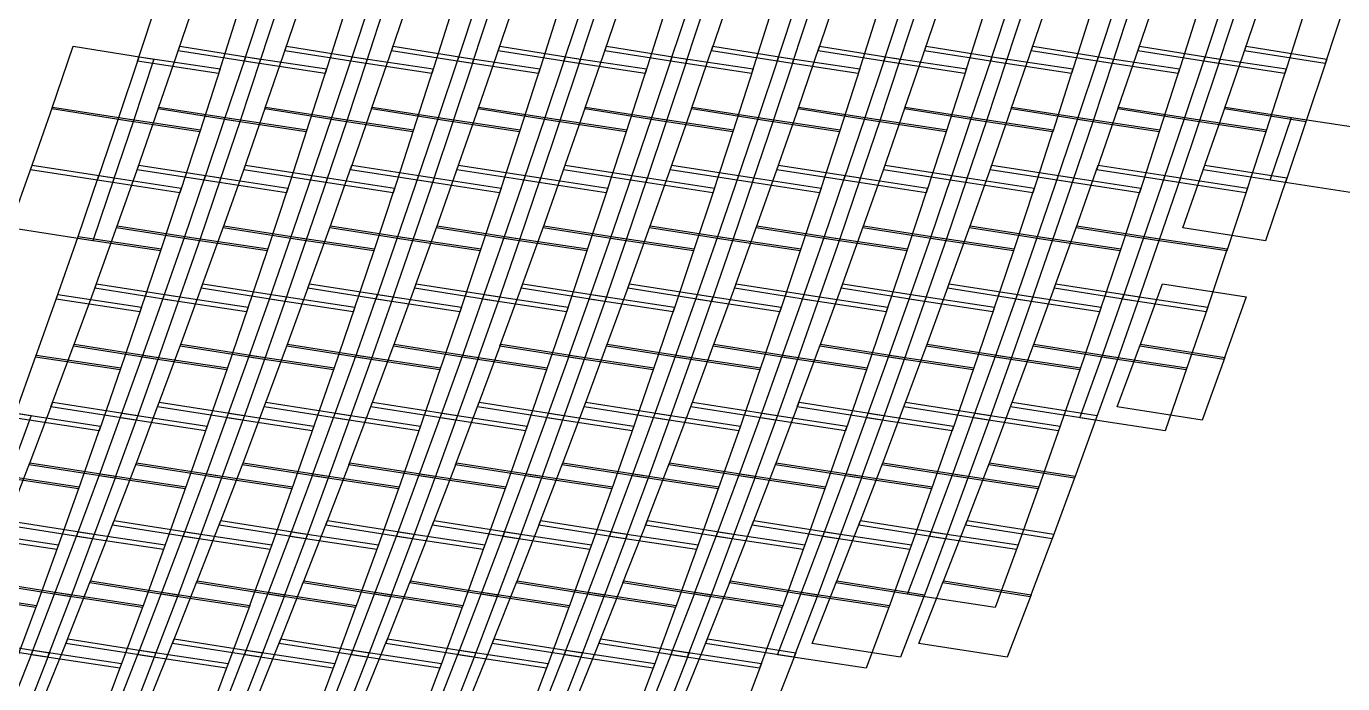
# Model space of a CAD drawing. Header units: metres. Extents: x -83.3 to -29.5, y -56.4 to 14.4.
# Drawn here: x -74.77 to -61.74, y -46.01 to -39.5 of the extents above; entities that cross this region are included whole.
import ezdxf

# ---------------------------------------------------------------- set-up
doc = ezdxf.new("R2010")
doc.units = ezdxf.units.M

msp = doc.modelspace()

# ---------------------------------------------------------------- linework, layer by layer
at = {"layer": 'Layer__irs_1c_south_america_shp'}
for points in [[(-73.46561, -39.22722), (-72.67032, -39.34753), (-72.86874, -39.97035), (-73.6709, -39.84902), (-73.46561, -39.22722)], [(-73.05612, -39.12516), (-72.26309, -39.24987), (-72.4671, -39.87186), (-73.26694, -39.74603), (-73.05612, -39.12516)], [(-72.40988, -39.22722), (-71.61459, -39.34753), (-71.81302, -39.97035), (-72.61517, -39.84902), (-72.40988, -39.22722)], [(-72.0004, -39.12516), (-71.20737, -39.24987), (-71.41138, -39.87186), (-72.21121, -39.74603), (-72.0004, -39.12516)], [(-71.35416, -39.22722), (-70.55887, -39.34753), (-70.75729, -39.97035), (-71.55945, -39.84902), (-71.35416, -39.22722)], [(-70.94467, -39.12516), (-70.15164, -39.24987), (-70.35565, -39.87186), (-71.15549, -39.74603), (-70.94467, -39.12516)], [(-70.29843, -39.22722), (-69.50314, -39.34753), (-69.70157, -39.97035), (-70.50372, -39.84902), (-70.29843, -39.22722)], [(-69.88895, -39.12516), (-69.09592, -39.24987), (-69.29993, -39.87186), (-70.09976, -39.74603), (-69.88895, -39.12516)], [(-69.24271, -39.22722), (-68.44742, -39.34753), (-68.64584, -39.97035), (-69.448, -39.84902), (-69.24271, -39.22722)], [(-68.83325, -39.12516), (-68.04022, -39.24987), (-68.24423, -39.87186), (-69.04407, -39.74603), (-68.83325, -39.12516)], [(-68.18701, -39.22722), (-67.39172, -39.34753), (-67.59015, -39.97035), (-68.3923, -39.84902), (-68.18701, -39.22722)], [(-67.77753, -39.12516), (-66.9845, -39.24987), (-67.18851, -39.87186), (-67.98834, -39.74603), (-67.77753, -39.12516)], [(-67.13129, -39.22722), (-66.336, -39.34753), (-66.53442, -39.97035), (-67.33658, -39.84902), (-67.13129, -39.22722)], [(-66.7218, -39.12516), (-65.92877, -39.24987), (-66.13278, -39.87186), (-66.93262, -39.74603), (-66.7218, -39.12516)], [(-66.07556, -39.22722), (-65.28027, -39.34753), (-65.4787, -39.97035), (-66.28085, -39.84902), (-66.07556, -39.22722)], [(-65.66608, -39.12516), (-64.87305, -39.24987), (-65.07706, -39.87186), (-65.87689, -39.74603), (-65.66608, -39.12516)], [(-65.01984, -39.22722), (-64.22455, -39.34753), (-64.42297, -39.97035), (-65.22513, -39.84902), (-65.01984, -39.22722)], [(-64.61038, -39.12516), (-63.81735, -39.24987), (-64.02136, -39.87186), (-64.8212, -39.74603), (-64.61038, -39.12516)], [(-63.96414, -39.22722), (-63.16885, -39.34753), (-63.36728, -39.97035), (-64.16943, -39.84902), (-63.96414, -39.22722)], [(-63.55466, -39.12516), (-62.76163, -39.24987), (-62.96564, -39.87186), (-63.76547, -39.74603), (-63.55466, -39.12516)], [(-62.90842, -39.22722), (-62.11313, -39.34753), (-62.31155, -39.97035), (-63.11371, -39.84902), (-62.90842, -39.22722)], [(-62.49893, -39.12516), (-61.7059, -39.24987), (-61.90991, -39.87186), (-62.70975, -39.74603), (-62.49893, -39.12516)], [(-74.30701, -39.70032), (-73.50772, -39.82608), (-73.71442, -40.44778), (-74.52066, -40.32087), (-74.30701, -39.70032)], [(-73.25128, -39.70032), (-72.452, -39.82608), (-72.65869, -40.44778), (-73.46494, -40.32087), (-73.25128, -39.70032)], [(-72.19556, -39.70032), (-71.39627, -39.82608), (-71.60297, -40.44778), (-72.40921, -40.32087), (-72.19556, -39.70032)], [(-71.13983, -39.70032), (-70.34055, -39.82608), (-70.54724, -40.44778), (-71.35349, -40.32087), (-71.13983, -39.70032)], [(-70.08411, -39.70032), (-69.28482, -39.82608), (-69.49152, -40.44778), (-70.29776, -40.32087), (-70.08411, -39.70032)], [(-69.02841, -39.70032), (-68.22913, -39.82608), (-68.43582, -40.44778), (-69.24207, -40.32087), (-69.02841, -39.70032)], [(-67.97269, -39.70032), (-67.1734, -39.82608), (-67.3801, -40.44778), (-68.18634, -40.32087), (-67.97269, -39.70032)], [(-66.91696, -39.70032), (-66.11768, -39.82608), (-66.32437, -40.44778), (-67.13062, -40.32087), (-66.91696, -39.70032)], [(-65.86124, -39.70032), (-65.06195, -39.82608), (-65.26865, -40.44778), (-66.07489, -40.32087), (-65.86124, -39.70032)], [(-64.80554, -39.70032), (-64.00626, -39.82608), (-64.21295, -40.44778), (-65.0192, -40.32087), (-64.80554, -39.70032)], [(-63.74982, -39.70032), (-62.95053, -39.82608), (-63.15723, -40.44778), (-63.96347, -40.32087), (-63.74982, -39.70032)], [(-62.69409, -39.70032), (-61.89481, -39.82608), (-62.1015, -40.44778), (-62.90775, -40.32087), (-62.69409, -39.70032)], [(-73.65564, -39.80324), (-72.85403, -39.9245), (-73.05496, -40.54706), (-73.86365, -40.42474), (-73.65564, -39.80324)], [(-72.59991, -39.80324), (-71.79831, -39.9245), (-71.99924, -40.54706), (-72.80792, -40.42474), (-72.59991, -39.80324)], [(-71.54419, -39.80324), (-70.74258, -39.9245), (-70.94351, -40.54706), (-71.7522, -40.42474), (-71.54419, -39.80324)], [(-70.48846, -39.80324), (-69.68686, -39.9245), (-69.88779, -40.54706), (-70.69647, -40.42474), (-70.48846, -39.80324)], [(-69.43274, -39.80324), (-68.63113, -39.9245), (-68.83206, -40.54706), (-69.64075, -40.42474), (-69.43274, -39.80324)], [(-68.37704, -39.80324), (-67.57544, -39.9245), (-67.77637, -40.54706), (-68.58505, -40.42474), (-68.37704, -39.80324)], [(-67.32132, -39.80324), (-66.51971, -39.9245), (-66.72064, -40.54706), (-67.52933, -40.42474), (-67.32132, -39.80324)], [(-66.26559, -39.80324), (-65.46399, -39.9245), (-65.66492, -40.54706), (-66.4736, -40.42474), (-66.26559, -39.80324)], [(-65.20987, -39.80324), (-64.40826, -39.9245), (-64.60919, -40.54706), (-65.41788, -40.42474), (-65.20987, -39.80324)], [(-64.15417, -39.80324), (-63.35257, -39.9245), (-63.5535, -40.54706), (-64.36218, -40.42474), (-64.15417, -39.80324)], [(-63.09845, -39.80324), (-62.29684, -39.9245), (-62.49777, -40.54706), (-63.30646, -40.42474), (-63.09845, -39.80324)], [(-74.51389, -40.30133), (-73.70786, -40.42819), (-73.91742, -41.04961), (-74.73062, -40.92154), (-74.51389, -40.30133)], [(-73.85706, -40.40517), (-73.04861, -40.52745), (-73.25226, -41.14973), (-74.06793, -41.02636), (-73.85706, -40.40517)], [(-73.45816, -40.30133), (-72.65213, -40.42819), (-72.86169, -41.04961), (-73.6749, -40.92154), (-73.45816, -40.30133)], [(-72.80133, -40.40517), (-71.99289, -40.52745), (-72.19653, -41.14973), (-73.01221, -41.02636), (-72.80133, -40.40517)], [(-72.40244, -40.30133), (-71.5964, -40.42819), (-71.80597, -41.04961), (-72.61917, -40.92154), (-72.40244, -40.30133)], [(-71.74561, -40.40517), (-70.93716, -40.52745), (-71.14081, -41.14973), (-71.95648, -41.02636), (-71.74561, -40.40517)], [(-71.34671, -40.30133), (-70.54068, -40.42819), (-70.75024, -41.04961), (-71.56345, -40.92154), (-71.34671, -40.30133)], [(-70.68988, -40.40517), (-69.88144, -40.52745), (-70.08508, -41.14973), (-70.90076, -41.02636), (-70.68988, -40.40517)], [(-70.29099, -40.30133), (-69.48495, -40.42819), (-69.69452, -41.04961), (-70.50772, -40.92154), (-70.29099, -40.30133)], [(-69.63416, -40.40517), (-68.82571, -40.52745), (-69.02936, -41.14973), (-69.84503, -41.02636), (-69.63416, -40.40517)], [(-69.23529, -40.30133), (-68.42926, -40.42819), (-68.63882, -41.04961), (-69.45203, -40.92154), (-69.23529, -40.30133)], [(-68.57846, -40.40517), (-67.77002, -40.52745), (-67.97366, -41.14973), (-68.78934, -41.02636), (-68.57846, -40.40517)], [(-68.17957, -40.30133), (-67.37354, -40.42819), (-67.5831, -41.04961), (-68.3963, -40.92154), (-68.17957, -40.30133)], [(-67.52274, -40.40517), (-66.71429, -40.52745), (-66.91794, -41.14973), (-67.73361, -41.02636), (-67.52274, -40.40517)], [(-67.12384, -40.30133), (-66.31781, -40.42819), (-66.52737, -41.04961), (-67.34058, -40.92154), (-67.12384, -40.30133)], [(-66.46701, -40.40517), (-65.65857, -40.52745), (-65.86221, -41.14973), (-66.67789, -41.02636), (-66.46701, -40.40517)], [(-66.06812, -40.30133), (-65.26208, -40.42819), (-65.47165, -41.04961), (-66.28485, -40.92154), (-66.06812, -40.30133)], [(-65.41129, -40.40517), (-64.60284, -40.52745), (-64.80649, -41.14973), (-65.62216, -41.02636), (-65.41129, -40.40517)], [(-65.01242, -40.30133), (-64.20639, -40.42819), (-64.41595, -41.04961), (-65.22916, -40.92154), (-65.01242, -40.30133)], [(-64.35559, -40.40517), (-63.54715, -40.52745), (-63.75079, -41.14973), (-64.56647, -41.02636), (-64.35559, -40.40517)], [(-63.9567, -40.30133), (-63.15067, -40.42819), (-63.36023, -41.04961), (-64.17343, -40.92154), (-63.9567, -40.30133)], [(-63.29987, -40.40517), (-62.49142, -40.52745), (-62.69507, -41.14973), (-63.51074, -41.02636), (-63.29987, -40.40517)], [(-62.90097, -40.30133), (-62.09494, -40.42819), (-62.3045, -41.04961), (-63.11771, -40.92154), (-62.90097, -40.30133)], [(-62.24414, -40.40517), (-61.4357, -40.52745), (-61.63934, -41.14973), (-62.45502, -41.02636), (-62.24414, -40.40517)], [(-74.71457, -40.87588), (-73.90189, -41.00385), (-74.11435, -41.62494), (-74.93436, -41.49575), (-74.71457, -40.87588)], [(-73.65884, -40.87588), (-72.84616, -41.00385), (-73.05862, -41.62494), (-73.87863, -41.49575), (-73.65884, -40.87588)], [(-72.60312, -40.87588), (-71.79044, -41.00385), (-72.0029, -41.62494), (-72.82291, -41.49575), (-72.60312, -40.87588)], [(-71.54739, -40.87588), (-70.73471, -41.00385), (-70.94717, -41.62494), (-71.76718, -41.49575), (-71.54739, -40.87588)], [(-70.49167, -40.87588), (-69.67899, -41.00385), (-69.89145, -41.62494), (-70.71146, -41.49575), (-70.49167, -40.87588)], [(-69.43597, -40.87588), (-68.62329, -41.00385), (-68.83575, -41.62494), (-69.65576, -41.49575), (-69.43597, -40.87588)], [(-68.38025, -40.87588), (-67.56757, -41.00385), (-67.78003, -41.62494), (-68.60004, -41.49575), (-68.38025, -40.87588)], [(-67.32452, -40.87588), (-66.51184, -41.00385), (-66.7243, -41.62494), (-67.54431, -41.49575), (-67.32452, -40.87588)], [(-66.2688, -40.87588), (-65.45612, -41.00385), (-65.66858, -41.62494), (-66.48859, -41.49575), (-66.2688, -40.87588)], [(-65.2131, -40.87588), (-64.40042, -41.00385), (-64.61288, -41.62494), (-65.43289, -41.49575), (-65.2131, -40.87588)], [(-64.15738, -40.87588), (-63.3447, -41.00385), (-63.55716, -41.62494), (-64.37717, -41.49575), (-64.15738, -40.87588)], [(-63.10165, -40.87588), (-62.28897, -41.00385), (-62.50143, -41.62494), (-63.32144, -41.49575), (-63.10165, -40.87588)], [(-74.05234, -40.98063), (-73.23715, -41.10392), (-73.44351, -41.72592), (-74.26614, -41.60151), (-74.05234, -40.98063)], [(-72.99661, -40.98063), (-72.18143, -41.10392), (-72.38779, -41.72592), (-73.21042, -41.60151), (-72.99661, -40.98063)], [(-71.94089, -40.98063), (-71.1257, -41.10392), (-71.33206, -41.72592), (-72.15469, -41.60151), (-71.94089, -40.98063)], [(-70.88516, -40.98063), (-70.06998, -41.10392), (-70.27634, -41.72592), (-71.09897, -41.60151), (-70.88516, -40.98063)], [(-69.82944, -40.98063), (-69.01425, -41.10392), (-69.22061, -41.72592), (-70.04324, -41.60151), (-69.82944, -40.98063)], [(-68.77374, -40.98063), (-67.95856, -41.10392), (-68.16492, -41.72592), (-68.98755, -41.60151), (-68.77374, -40.98063)], [(-67.71802, -40.98063), (-66.90283, -41.10392), (-67.10919, -41.72592), (-67.93182, -41.60151), (-67.71802, -40.98063)], [(-66.66229, -40.98063), (-65.84711, -41.10392), (-66.05347, -41.72592), (-66.8761, -41.60151), (-66.66229, -40.98063)], [(-65.60657, -40.98063), (-64.79138, -41.10392), (-64.99774, -41.72592), (-65.82037, -41.60151), (-65.60657, -40.98063)], [(-64.55087, -40.98063), (-63.73569, -41.10392), (-63.94205, -41.72592), (-64.76468, -41.60151), (-64.55087, -40.98063)], [(-63.49515, -40.98063), (-62.67996, -41.10392), (-62.88632, -41.72592), (-63.70895, -41.60151), (-63.49515, -40.98063)], [(-73.87164, -41.47623), (-73.05188, -41.60537), (-73.26749, -42.22616), (-74.09482, -42.09575), (-73.87164, -41.47623)], [(-72.81592, -41.47623), (-71.99615, -41.60537), (-72.21176, -42.22616), (-73.03909, -42.09575), (-72.81592, -41.47623)], [(-71.76019, -41.47623), (-70.94043, -41.60537), (-71.15604, -42.22616), (-71.98337, -42.09575), (-71.76019, -41.47623)], [(-70.70447, -41.47623), (-69.8847, -41.60537), (-70.10031, -42.22616), (-70.92764, -42.09575), (-70.70447, -41.47623)], [(-69.64877, -41.47623), (-68.82901, -41.60537), (-69.04462, -42.22616), (-69.87195, -42.09575), (-69.64877, -41.47623)], [(-68.59305, -41.47623), (-67.77328, -41.60537), (-67.98889, -42.22616), (-68.81622, -42.09575), (-68.59305, -41.47623)], [(-67.53732, -41.47623), (-66.71756, -41.60537), (-66.93317, -42.22616), (-67.7605, -42.09575), (-67.53732, -41.47623)], [(-66.4816, -41.47623), (-65.66183, -41.60537), (-65.87744, -42.22616), (-66.70477, -42.09575), (-66.4816, -41.47623)], [(-65.4259, -41.47623), (-64.60614, -41.60537), (-64.82175, -42.22616), (-65.64908, -42.09575), (-65.4259, -41.47623)], [(-64.37018, -41.47623), (-63.55041, -41.60537), (-63.76602, -42.22616), (-64.59335, -42.09575), (-64.37018, -41.47623)], [(-74.25937, -41.58194), (-73.43698, -41.70633), (-73.64633, -42.32805), (-74.47638, -42.2025), (-74.25937, -41.58194)], [(-73.20364, -41.58194), (-72.38126, -41.70633), (-72.59061, -42.32805), (-73.42065, -42.2025), (-73.20364, -41.58194)], [(-72.14792, -41.58194), (-71.32553, -41.70633), (-71.53488, -42.32805), (-72.36493, -42.2025), (-72.14792, -41.58194)], [(-71.09219, -41.58194), (-70.26981, -41.70633), (-70.47916, -42.32805), (-71.3092, -42.2025), (-71.09219, -41.58194)], [(-70.03647, -41.58194), (-69.21408, -41.70633), (-69.42343, -42.32805), (-70.25348, -42.2025), (-70.03647, -41.58194)], [(-68.98077, -41.58194), (-68.15839, -41.70633), (-68.36774, -42.32805), (-69.19778, -42.2025), (-68.98077, -41.58194)], [(-67.92505, -41.58194), (-67.10266, -41.70633), (-67.31201, -42.32805), (-68.14206, -42.2025), (-67.92505, -41.58194)], [(-66.86932, -41.58194), (-66.04694, -41.70633), (-66.25629, -42.32805), (-67.08633, -42.2025), (-66.86932, -41.58194)], [(-65.8136, -41.58194), (-64.99121, -41.70633), (-65.20056, -42.32805), (-66.03061, -42.2025), (-65.8136, -41.58194)], [(-64.7579, -41.58194), (-63.93552, -41.70633), (-64.14487, -42.32805), (-64.97491, -42.2025), (-64.7579, -41.58194)], [(-63.70218, -41.58194), (-62.87979, -41.70633), (-63.08914, -42.32805), (-63.91919, -42.2025), (-63.70218, -41.58194)], [(-74.07825, -42.05013), (-73.25146, -42.18044), (-73.47018, -42.80088), (-74.30472, -42.66927), (-74.07825, -42.05013)], [(-73.02252, -42.05013), (-72.19574, -42.18044), (-72.41446, -42.80088), (-73.24899, -42.66927), (-73.02252, -42.05013)], [(-71.9668, -42.05013), (-71.14001, -42.18044), (-71.35873, -42.80088), (-72.19327, -42.66927), (-71.9668, -42.05013)], [(-70.91107, -42.05013), (-70.08429, -42.18044), (-70.30301, -42.80088), (-71.13754, -42.66927), (-70.91107, -42.05013)], [(-69.85538, -42.05013), (-69.02859, -42.18044), (-69.24731, -42.80088), (-70.08185, -42.66927), (-69.85538, -42.05013)], [(-68.79965, -42.05013), (-67.97287, -42.18044), (-68.19159, -42.80088), (-69.02612, -42.66927), (-68.79965, -42.05013)], [(-67.74393, -42.05013), (-66.91714, -42.18044), (-67.13586, -42.80088), (-67.9704, -42.66927), (-67.74393, -42.05013)], [(-66.6882, -42.05013), (-65.86142, -42.18044), (-66.08014, -42.80088), (-66.91467, -42.66927), (-66.6882, -42.05013)], [(-65.63251, -42.05013), (-64.80573, -42.18044), (-65.02444, -42.80088), (-65.85898, -42.66927), (-65.63251, -42.05013)], [(-64.57678, -42.05013), (-63.75, -42.18044), (-63.96872, -42.80088), (-64.80325, -42.66927), (-64.57678, -42.05013)], [(-63.52106, -42.05013), (-62.69427, -42.18044), (-62.91299, -42.80088), (-63.74753, -42.66927), (-63.52106, -42.05013)], [(-74.46027, -42.1568), (-73.63077, -42.28226), (-73.84305, -42.90367), (-74.68042, -42.77702), (-74.46027, -42.1568)], [(-73.40454, -42.1568), (-72.57504, -42.28226), (-72.78732, -42.90367), (-73.62469, -42.77702), (-73.40454, -42.1568)], [(-72.34882, -42.1568), (-71.51932, -42.28226), (-71.7316, -42.90367), (-72.56897, -42.77702), (-72.34882, -42.1568)], [(-71.29309, -42.1568), (-70.46359, -42.28226), (-70.67587, -42.90367), (-71.51324, -42.77702), (-71.29309, -42.1568)], [(-70.23737, -42.1568), (-69.40787, -42.28226), (-69.62015, -42.90367), (-70.45752, -42.77702), (-70.23737, -42.1568)], [(-69.18167, -42.1568), (-68.35217, -42.28226), (-68.56445, -42.90367), (-69.40182, -42.77702), (-69.18167, -42.1568)], [(-68.12595, -42.1568), (-67.29645, -42.28226), (-67.50873, -42.90367), (-68.3461, -42.77702), (-68.12595, -42.1568)], [(-67.07022, -42.1568), (-66.24072, -42.28226), (-66.453, -42.90367), (-67.29037, -42.77702), (-67.07022, -42.1568)], [(-66.0145, -42.1568), (-65.185, -42.28226), (-65.39728, -42.90367), (-66.23465, -42.77702), (-66.0145, -42.1568)], [(-64.9588, -42.1568), (-64.1293, -42.28226), (-64.34158, -42.90367), (-65.17896, -42.77702), (-64.9588, -42.1568)], [(-63.90308, -42.1568), (-63.07358, -42.28226), (-63.28586, -42.90367), (-64.12323, -42.77702), (-63.90308, -42.1568)], [(-74.29755, -42.64976), (-73.46326, -42.78134), (-73.6853, -43.40145), (-74.52759, -43.26853), (-74.29755, -42.64976)], [(-73.24182, -42.64976), (-72.40753, -42.78134), (-72.62958, -43.40145), (-73.47186, -43.26853), (-73.24182, -42.64976)], [(-72.1861, -42.64976), (-71.35181, -42.78134), (-71.57385, -43.40145), (-72.41614, -43.26853), (-72.1861, -42.64976)], [(-71.13037, -42.64976), (-70.29608, -42.78134), (-70.51813, -43.40145), (-71.36041, -43.26853), (-71.13037, -42.64976)], [(-70.07468, -42.64976), (-69.24039, -42.78134), (-69.46243, -43.40145), (-70.30472, -43.26853), (-70.07468, -42.64976)], [(-69.01895, -42.64976), (-68.18466, -42.78134), (-68.40671, -43.40145), (-69.24899, -43.26853), (-69.01895, -42.64976)], [(-67.96323, -42.64976), (-67.12894, -42.78134), (-67.35098, -43.40145), (-68.19327, -43.26853), (-67.96323, -42.64976)], [(-66.9075, -42.64976), (-66.07321, -42.78134), (-66.29526, -43.40145), (-67.13754, -43.26853), (-66.9075, -42.64976)], [(-65.85181, -42.64976), (-65.01752, -42.78134), (-65.23956, -43.40145), (-66.08185, -43.26853), (-65.85181, -42.64976)], [(-64.79608, -42.64976), (-63.96179, -42.78134), (-64.18384, -43.40145), (-65.02612, -43.26853), (-64.79608, -42.64976)], [(-63.74036, -42.64976), (-62.90607, -42.78134), (-63.12811, -43.40145), (-63.9704, -43.26853), (-63.74036, -42.64976)], [(-74.67343, -42.75747), (-73.8363, -42.88409), (-74.05176, -43.50518), (-74.89697, -43.37734), (-74.67343, -42.75747)], [(-73.61771, -42.75747), (-72.78058, -42.88409), (-72.99603, -43.50518), (-73.84125, -43.37734), (-73.61771, -42.75747)], [(-72.56198, -42.75747), (-71.72485, -42.88409), (-71.94031, -43.50518), (-72.78552, -43.37734), (-72.56198, -42.75747)], [(-71.50626, -42.75747), (-70.66913, -42.88409), (-70.88458, -43.50518), (-71.7298, -43.37734), (-71.50626, -42.75747)], [(-70.45053, -42.75747), (-69.6134, -42.88409), (-69.82886, -43.50518), (-70.67407, -43.37734), (-70.45053, -42.75747)], [(-69.39484, -42.75747), (-68.55771, -42.88409), (-68.77316, -43.50518), (-69.61838, -43.37734), (-69.39484, -42.75747)], [(-68.33911, -42.75747), (-67.50198, -42.88409), (-67.71744, -43.50518), (-68.56265, -43.37734), (-68.33911, -42.75747)], [(-67.28339, -42.75747), (-66.44626, -42.88409), (-66.66171, -43.50518), (-67.50693, -43.37734), (-67.28339, -42.75747)], [(-66.22766, -42.75747), (-65.39053, -42.88409), (-65.60599, -43.50518), (-66.4512, -43.37734), (-66.22766, -42.75747)], [(-65.17197, -42.75747), (-64.33484, -42.88409), (-64.55029, -43.50518), (-65.39551, -43.37734), (-65.17197, -42.75747)], [(-64.11624, -42.75747), (-63.27911, -42.88409), (-63.49457, -43.50518), (-64.33978, -43.37734), (-64.11624, -42.75747)], [(-75.56628, -43.22298), (-74.72458, -43.35578), (-74.95001, -43.97554), (-75.79993, -43.84137), (-75.56628, -43.22298)], [(-74.51056, -43.22298), (-73.66885, -43.35578), (-73.89429, -43.97554), (-74.7442, -43.84137), (-74.51056, -43.22298)], [(-73.45483, -43.22298), (-72.61313, -43.35578), (-72.83856, -43.97554), (-73.68848, -43.84137), (-73.45483, -43.22298)], [(-72.39911, -43.22298), (-71.5574, -43.35578), (-71.78284, -43.97554), (-72.63275, -43.84137), (-72.39911, -43.22298)], [(-71.34338, -43.22298), (-70.50168, -43.35578), (-70.72711, -43.97554), (-71.57703, -43.84137), (-71.34338, -43.22298)], [(-70.28769, -43.22298), (-69.44598, -43.35578), (-69.67142, -43.97554), (-70.52133, -43.84137), (-70.28769, -43.22298)], [(-69.23196, -43.22298), (-68.39026, -43.35578), (-68.61569, -43.97554), (-69.46561, -43.84137), (-69.23196, -43.22298)], [(-68.17624, -43.22298), (-67.33453, -43.35578), (-67.55997, -43.97554), (-68.40988, -43.84137), (-68.17624, -43.22298)], [(-67.12051, -43.22298), (-66.27881, -43.35578), (-66.50424, -43.97554), (-67.35416, -43.84137), (-67.12051, -43.22298)], [(-66.06482, -43.22298), (-65.22311, -43.35578), (-65.44855, -43.97554), (-66.29846, -43.84137), (-66.06482, -43.22298)], [(-65.00909, -43.22298), (-64.16739, -43.35578), (-64.39282, -43.97554), (-65.24274, -43.84137), (-65.00909, -43.22298)], [(-74.8804, -43.3317), (-74.03577, -43.45946), (-74.25439, -44.08025), (-75.10736, -43.95122), (-74.8804, -43.3317)], [(-73.82468, -43.3317), (-72.98004, -43.45946), (-73.19867, -44.08025), (-74.05164, -43.95122), (-73.82468, -43.3317)], [(-72.76895, -43.3317), (-71.92432, -43.45946), (-72.14294, -44.08025), (-72.99591, -43.95122), (-72.76895, -43.3317)], [(-71.71323, -43.3317), (-70.86859, -43.45946), (-71.08722, -44.08025), (-71.94019, -43.95122), (-71.71323, -43.3317)], [(-70.6575, -43.3317), (-69.81287, -43.45946), (-70.03149, -44.08025), (-70.88446, -43.95122), (-70.6575, -43.3317)], [(-69.60181, -43.3317), (-68.75717, -43.45946), (-68.9758, -44.08025), (-69.82877, -43.95122), (-69.60181, -43.3317)], [(-68.54608, -43.3317), (-67.70145, -43.45946), (-67.92007, -44.08025), (-68.77304, -43.95122), (-68.54608, -43.3317)], [(-67.49036, -43.3317), (-66.64572, -43.45946), (-66.86435, -44.08025), (-67.71732, -43.95122), (-67.49036, -43.3317)], [(-66.43463, -43.3317), (-65.59, -43.45946), (-65.80862, -44.08025), (-66.66159, -43.95122), (-66.43463, -43.3317)], [(-65.37894, -43.3317), (-64.5343, -43.45946), (-64.75293, -44.08025), (-65.6059, -43.95122), (-65.37894, -43.3317)], [(-74.73676, -43.82187), (-73.88712, -43.95601), (-74.11621, -44.57541), (-74.97433, -44.43984), (-74.73676, -43.82187)], [(-73.68103, -43.82187), (-72.83139, -43.95601), (-73.06049, -44.57541), (-73.91861, -44.43984), (-73.68103, -43.82187)], [(-72.62531, -43.82187), (-71.77567, -43.95601), (-72.00476, -44.57541), (-72.86288, -44.43984), (-72.62531, -43.82187)], [(-71.56958, -43.82187), (-70.71994, -43.95601), (-70.94904, -44.57541), (-71.80716, -44.43984), (-71.56958, -43.82187)], [(-70.51389, -43.82187), (-69.66425, -43.95601), (-69.89334, -44.57541), (-70.75146, -44.43984), (-70.51389, -43.82187)], [(-69.45816, -43.82187), (-68.60852, -43.95601), (-68.83762, -44.57541), (-69.69574, -44.43984), (-69.45816, -43.82187)], [(-68.40244, -43.82187), (-67.5528, -43.95601), (-67.78189, -44.57541), (-68.64001, -44.43984), (-68.40244, -43.82187)], [(-67.34671, -43.82187), (-66.49707, -43.95601), (-66.72617, -44.57541), (-67.58429, -44.43984), (-67.34671, -43.82187)], [(-66.29102, -43.82187), (-65.44138, -43.95601), (-65.67047, -44.57541), (-66.52859, -44.43984), (-66.29102, -43.82187)], [(-65.23529, -43.82187), (-64.38565, -43.95601), (-64.61475, -44.57541), (-65.47287, -44.43984), (-65.23529, -43.82187)], [(-75.10016, -43.93169), (-74.24744, -44.06068), (-74.46954, -44.68113), (-75.33084, -44.55084), (-75.10016, -43.93169)], [(-74.04443, -43.93169), (-73.19171, -44.06068), (-73.41382, -44.68113), (-74.27512, -44.55084), (-74.04443, -43.93169)], [(-72.98871, -43.93169), (-72.13599, -44.06068), (-72.35809, -44.68113), (-73.21939, -44.55084), (-72.98871, -43.93169)], [(-71.93298, -43.93169), (-71.08026, -44.06068), (-71.30237, -44.68113), (-72.16367, -44.55084), (-71.93298, -43.93169)], [(-70.87726, -43.93169), (-70.02454, -44.06068), (-70.24664, -44.68113), (-71.10794, -44.55084), (-70.87726, -43.93169)], [(-69.82156, -43.93169), (-68.96884, -44.06068), (-69.19095, -44.68113), (-70.05225, -44.55084), (-69.82156, -43.93169)], [(-68.76584, -43.93169), (-67.91312, -44.06068), (-68.13522, -44.68113), (-68.99652, -44.55084), (-68.76584, -43.93169)], [(-67.71011, -43.93169), (-66.85739, -44.06068), (-67.0795, -44.68113), (-67.9408, -44.55084), (-67.71011, -43.93169)], [(-66.65439, -43.93169), (-65.80167, -44.06068), (-66.02377, -44.68113), (-66.88507, -44.55084), (-66.65439, -43.93169)], [(-65.59869, -43.93169), (-64.74597, -44.06068), (-64.96808, -44.68113), (-65.82938, -44.55084), (-65.59869, -43.93169)], [(-74.9567, -44.39435), (-74.09918, -44.5298), (-74.33194, -45.14883), (-75.19815, -45.01192), (-74.9567, -44.39435)], [(-73.90097, -44.39435), (-73.04346, -44.5298), (-73.27621, -45.14883), (-74.14243, -45.01192), (-73.90097, -44.39435)], [(-72.84525, -44.39435), (-71.98773, -44.5298), (-72.22049, -45.14883), (-73.0867, -45.01192), (-72.84525, -44.39435)], [(-71.78952, -44.39435), (-70.93201, -44.5298), (-71.16476, -45.14883), (-72.03098, -45.01192), (-71.78952, -44.39435)], [(-70.73383, -44.39435), (-69.87631, -44.5298), (-70.10907, -45.14883), (-70.97528, -45.01192), (-70.73383, -44.39435)], [(-69.6781, -44.39435), (-68.82059, -44.5298), (-69.05334, -45.14883), (-69.91956, -45.01192), (-69.6781, -44.39435)], [(-68.62238, -44.39435), (-67.76486, -44.5298), (-67.99762, -45.14883), (-68.86383, -45.01192), (-68.62238, -44.39435)], [(-67.56665, -44.39435), (-66.70914, -44.5298), (-66.94189, -45.14883), (-67.80811, -45.01192), (-67.56665, -44.39435)], [(-66.51096, -44.39435), (-65.65344, -44.5298), (-65.8862, -45.14883), (-66.75241, -45.01192), (-66.51096, -44.39435)], [(-65.45523, -44.39435), (-64.59772, -44.5298), (-64.83047, -45.14883), (-65.69669, -45.01192), (-65.45523, -44.39435)], [(-75.31369, -44.50525), (-74.45303, -44.63545), (-74.67859, -45.25556), (-75.5481, -45.12403), (-75.31369, -44.50525)], [(-74.25797, -44.50525), (-73.39731, -44.63545), (-73.62286, -45.25556), (-74.49237, -45.12403), (-74.25797, -44.50525)], [(-73.20224, -44.50525), (-72.34158, -44.63545), (-72.56714, -45.25556), (-73.43665, -45.12403), (-73.20224, -44.50525)], [(-72.14651, -44.50525), (-71.28586, -44.63545), (-71.51141, -45.25556), (-72.38092, -45.12403), (-72.14651, -44.50525)], [(-71.09079, -44.50525), (-70.23013, -44.63545), (-70.45569, -45.25556), (-71.3252, -45.12403), (-71.09079, -44.50525)], [(-70.0351, -44.50525), (-69.17444, -44.63545), (-69.39999, -45.25556), (-70.2695, -45.12403), (-70.0351, -44.50525)], [(-68.97937, -44.50525), (-68.11871, -44.63545), (-68.34427, -45.25556), (-69.21378, -45.12403), (-68.97937, -44.50525)], [(-67.92364, -44.50525), (-67.06299, -44.63545), (-67.28854, -45.25556), (-68.15805, -45.12403), (-67.92364, -44.50525)], [(-66.86792, -44.50525), (-66.00726, -44.63545), (-66.23282, -45.25556), (-67.10233, -45.12403), (-66.86792, -44.50525)], [(-65.81223, -44.50525), (-64.95157, -44.63545), (-65.17712, -45.25556), (-66.04663, -45.12403), (-65.81223, -44.50525)], [(-75.19049, -44.99246), (-74.32455, -45.12933), (-74.56122, -45.74796), (-75.43613, -45.60959), (-75.19049, -44.99246)], [(-74.13477, -44.99246), (-73.26883, -45.12933), (-73.50549, -45.74796), (-74.3804, -45.60959), (-74.13477, -44.99246)], [(-73.07904, -44.99246), (-72.2131, -45.12933), (-72.44977, -45.74796), (-73.32468, -45.60959), (-73.07904, -44.99246)], [(-72.02332, -44.99246), (-71.15738, -45.12933), (-71.39404, -45.74796), (-72.26895, -45.60959), (-72.02332, -44.99246)], [(-70.96762, -44.99246), (-70.10168, -45.12933), (-70.33835, -45.74796), (-71.21326, -45.60959), (-70.96762, -44.99246)], [(-69.9119, -44.99246), (-69.04596, -45.12933), (-69.28262, -45.74796), (-70.15753, -45.60959), (-69.9119, -44.99246)], [(-68.85617, -44.99246), (-67.99023, -45.12933), (-68.2269, -45.74796), (-69.10181, -45.60959), (-68.85617, -44.99246)], [(-67.80045, -44.99246), (-66.93451, -45.12933), (-67.17117, -45.74796), (-68.04608, -45.60959), (-67.80045, -44.99246)], [(-66.74475, -44.99246), (-65.87881, -45.12933), (-66.11548, -45.74796), (-66.99039, -45.60959), (-66.74475, -44.99246)], [(-65.68903, -44.99246), (-64.82309, -45.12933), (-65.05975, -45.74796), (-65.93466, -45.60959), (-65.68903, -44.99246)], [(-75.54062, -45.10453), (-74.67142, -45.23603), (-74.90067, -45.85578), (-75.77896, -45.72289), (-75.54062, -45.10453)], [(-74.48489, -45.10453), (-73.61569, -45.23603), (-73.84494, -45.85578), (-74.72324, -45.72289), (-74.48489, -45.10453)], [(-73.42917, -45.10453), (-72.55997, -45.23603), (-72.78922, -45.85578), (-73.66751, -45.72289), (-73.42917, -45.10453)], [(-72.37344, -45.10453), (-71.50424, -45.23603), (-71.73349, -45.85578), (-72.61179, -45.72289), (-72.37344, -45.10453)], [(-71.31772, -45.10453), (-70.44852, -45.23603), (-70.67776, -45.85578), (-71.55606, -45.72289), (-71.31772, -45.10453)], [(-70.26202, -45.10453), (-69.39282, -45.23603), (-69.62207, -45.85578), (-70.50037, -45.72289), (-70.26202, -45.10453)], [(-69.2063, -45.10453), (-68.3371, -45.23603), (-68.56635, -45.85578), (-69.44464, -45.72289), (-69.2063, -45.10453)], [(-68.15057, -45.10453), (-67.28137, -45.23603), (-67.51062, -45.85578), (-68.38892, -45.72289), (-68.15057, -45.10453)], [(-67.09485, -45.10453), (-66.22565, -45.23603), (-66.45489, -45.85578), (-67.33319, -45.72289), (-67.09485, -45.10453)], [(-75.41788, -45.56414), (-74.54367, -45.7024), (-74.7843, -46.32066), (-75.66772, -46.18086), (-75.41788, -45.56414)], [(-74.36215, -45.56414), (-73.48795, -45.7024), (-73.72858, -46.32066), (-74.612, -46.18086), (-74.36215, -45.56414)], [(-73.30643, -45.56414), (-72.43222, -45.7024), (-72.67285, -46.32066), (-73.55627, -46.18086), (-73.30643, -45.56414)], [(-72.2507, -45.56414), (-71.3765, -45.7024), (-71.61713, -46.32066), (-72.50055, -46.18086), (-72.2507, -45.56414)], [(-71.19501, -45.56414), (-70.3208, -45.7024), (-70.56143, -46.32066), (-71.44485, -46.18086), (-71.19501, -45.56414)], [(-70.13928, -45.56414), (-69.26508, -45.7024), (-69.50571, -46.32066), (-70.38913, -46.18086), (-70.13928, -45.56414)], [(-69.08356, -45.56414), (-68.20935, -45.7024), (-68.44998, -46.32066), (-69.3334, -46.18086), (-69.08356, -45.56414)], [(-68.02783, -45.56414), (-67.15363, -45.7024), (-67.39426, -46.32066), (-68.27768, -46.18086), (-68.02783, -45.56414)], [(-74.70557, -45.67736), (-73.82791, -45.81014), (-74.06088, -46.42957), (-74.94791, -46.29534), (-74.70557, -45.67736)], [(-73.64984, -45.67736), (-72.77219, -45.81014), (-73.00516, -46.42957), (-73.89218, -46.29534), (-73.64984, -45.67736)], [(-72.59412, -45.67736), (-71.71646, -45.81014), (-71.94943, -46.42957), (-72.83646, -46.29534), (-72.59412, -45.67736)], [(-71.53839, -45.67736), (-70.66074, -45.81014), (-70.89371, -46.42957), (-71.78073, -46.29534), (-71.53839, -45.67736)], [(-70.4827, -45.67736), (-69.60504, -45.81014), (-69.83801, -46.42957), (-70.72504, -46.29534), (-70.4827, -45.67736)], [(-69.42697, -45.67736), (-68.54932, -45.81014), (-68.78229, -46.42957), (-69.66931, -46.29534), (-69.42697, -45.67736)], [(-68.37125, -45.67736), (-67.49359, -45.81014), (-67.72656, -46.42957), (-68.61359, -46.29534), (-68.37125, -45.67736)]]:
    msp.add_lwpolyline(points, dxfattribs=at)

doc.saveas('drawing.dxf')
